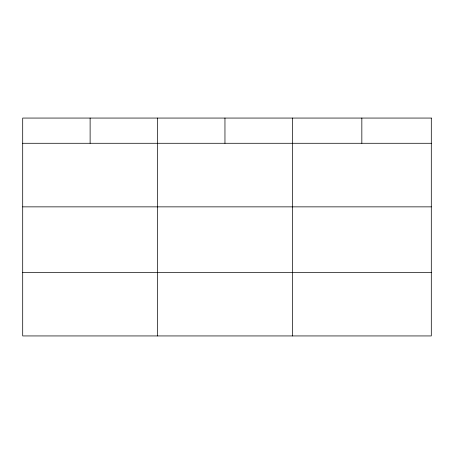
<?xml version="1.0" encoding="UTF-8"?>
<svg xmlns="http://www.w3.org/2000/svg" width="454" height="454" viewBox="0 0 454 454"><rect width="100%" height="100%" fill="white"/><g stroke="black" fill="none" stroke-linecap="round" stroke-linejoin="round"><path stroke-width="0.68" d="M22.7 143.282L431.3 143.282M22.7 206.859L431.3 206.859M22.7 272.366L431.3 272.366M361.838 118.063L361.838 143.282M292.376 118.063L292.376 335.937M224.957 118.063L224.957 143.282M157.538 118.063L157.538 335.937M90.119 118.063L90.119 143.282M431.3 118.063L22.7 118.063L22.7 335.937L431.3 335.937L431.3 118.063"/></g></svg>
